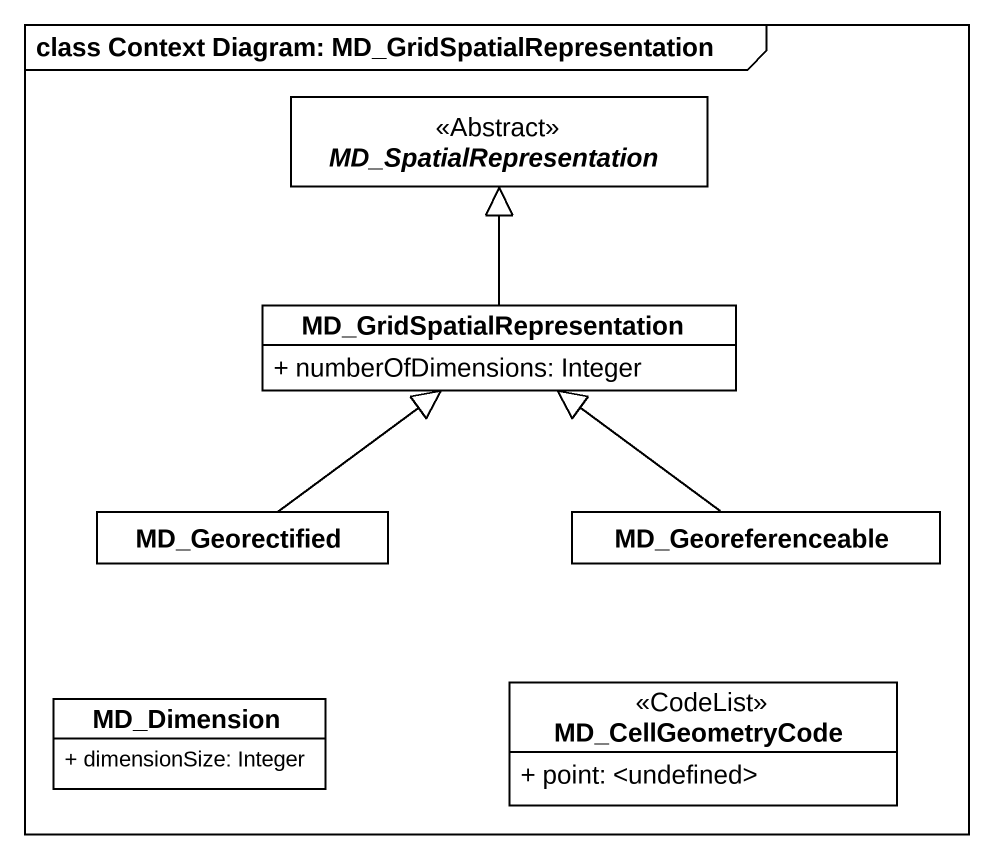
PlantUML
@startuml
mainframe class Context Diagram: MD_GridSpatialRepresentation
hide circle
hide empty members
skinparam classAttributeIconSize 0
abstract class MD_SpatialRepresentation <<Abstract>> #FFFFFF
class MD_GridSpatialRepresentation #FFFFFF {
  + numberOfDimensions: Integer
}
class MD_Georectified #FFFFFF
class MD_Georeferenceable #FFFFFF
class MD_Dimension #FFFFFF {
  + dimensionSize: Integer
}
class MD_CellGeometryCode <<CodeList>> #FFFFFF {
  + point: <undefined>
}
MD_GridSpatialRepresentation -up-|> MD_SpatialRepresentation
MD_Georectified -up-|> MD_GridSpatialRepresentation
MD_Georeferenceable -up-|> MD_GridSpatialRepresentation
@enduml
